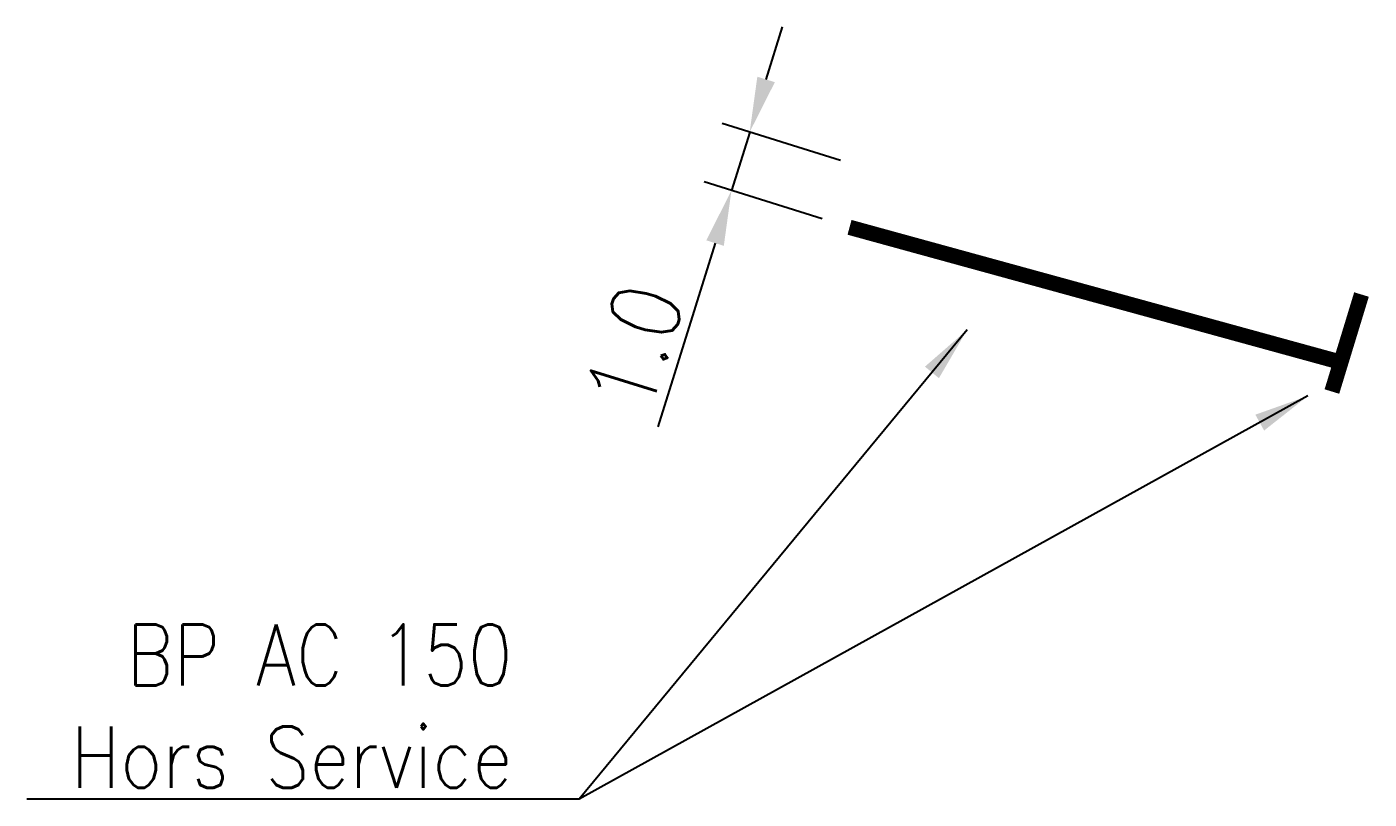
# Model space of a CAD drawing. Header units: millimetres. Extents: x 184000 to 185000, y 127000 to 128000.
# Drawn here: x 184610.73 to 184632.66, y 127833.82 to 127846.44 of the extents above; entities that cross this region are included whole.
import ezdxf

# ---------------------------------------------------------------- set-up
doc = ezdxf.new("R2010")
doc.units = ezdxf.units.MM
doc.header["$PDMODE"] = 34
doc.layers.get('DEFPOINTS').update_dxf_attribs({"linetype": 'CONTINUOUS'})
doc.layers.add('L_908', color=5, linetype='CONTINUOUS')
doc.styles.get("Standard").update_dxf_attribs({"font": 'romans.shx', "width": 0.85})
doc.linetypes.add('BP_HS', pattern='A,2,-1,["G",Standard,S=0.85,R=0,X=-0.27,Y=-0.4],-1', length=4)
doc.dimstyles.get("Standard").update_dxf_attribs({"dimtxt": 1.5, "dimasz": 1.2, "dimexe": 0.625, "dimexo": 0.625, "dimgap": 0.25, "dimtad": 1, "dimdec": 1, "dimzin": 0, "dimdsep": 46, "dimtxsty": 'Standard', "dimcen": -0.5, "dimadec": 0, "dimazin": 0, "dimtfac": 1, "dimtdec": 1, "dimtmove": 0, "dimatfit": 3, "dimfxl": 0, "dimtolj": 1, "dimtzin": 0, "dimarcsym": 0})

# ---------------------------------------------------------------- blocks, each defined once
blk = doc.blocks.new('*D62')
at = {"layer": 'DEFPOINTS', "color": 0, "linetype": 'Continuous', "transparency": 16777216}
for p in [(184622.5431260364, 127844.7208583158), (184624.472, 127844.119), (184624.1741374933, 127843.1643912178)]:
    blk.add_point(p, dxfattribs=at)
at = {"layer": 'L_908', "color": 0, "linetype": 'Continuous', "lineweight": -2, "transparency": 16777216}
for p, q in [((184622.8112022924, 127845.5800062198), (184623.0792785485, 127846.4391541238)), ((184624.0245271333, 127844.25862305), (184622.0956531698, 127844.8604813658)), ((184622.5431260364, 127844.7208583158), (184622.2452635297, 127843.7662495335)), ((184623.7266646267, 127843.3040142678), (184621.7977906631, 127843.9058725836)), ((184621.9771872737, 127842.9071016296), (184621.0413139156, 127839.907754929))]:
    blk.add_line(p, q, dxfattribs=at)
at = {"layer": 'L_908', "color": 0, "linetype": 'Continuous', "transparency": 16777216}
for points in [[(184622.6680109751, 127845.6246855958), (184622.9543936098, 127845.5353268438), (184622.5431260364, 127844.7208583158)], [(184621.8339959564, 127842.9517810056), (184622.120378591, 127842.8624222536), (184622.2452635297, 127843.7662495335)]]:
    blk.add_solid(points, dxfattribs=at)
at = {"layer": 'L_908', "color": 0, "linetype": 'Continuous', "transparency": 16777216, "insert": (184620.6592558799, 127841.2012512073), "char_height": 1.125, "attachment_point": 5, "rotation": 72.67073453863661}
blk.add_mtext('\\A1;1.0', dxfattribs=at)

msp = doc.modelspace()

# ---------------------------------------------------------------- linework, layer by layer
at = {"layer": 'L_908', "linetype": 'BP_HS', "const_width": 0.25, "flags": 128}
for points in [[(184632.2003317278, 127840.9603684695), (184624.1741374933, 127843.1643912178)], [(184632.5379847025, 127842.0669017474), (184632.2003317278, 127840.9603684695), (184632.0544020932, 127840.4821378329)]]:
    msp.add_lwpolyline(points, dxfattribs=at)

# ---------------------------------------------------------------- texts
at = {"layer": 'L_908', "linetype": 'Continuous', "insert": (184618.667747943, 127835.3447985683), "char_height": 1, "attachment_point": 6}
msp.add_mtext('BP AC 150\\PHors Service', dxfattribs=at)

# ---------------------------------------------------------------- dimensions: what is measured, and where the dimension line sits
at = {"layer": 'L_908', "linetype": 'Continuous'}
dim = msp.add_linear_dim(base=(184622.5431260364, 127844.7208583158), p1=(184624.1741374933, 127843.1643912178), p2=(184624.472, 127844.119), angle=252.6707345386366, dimstyle='Standard', override={"dimscale": 0.75}, dxfattribs=at)
dim.commit()
dim.dimension.update_dxf_attribs({"geometry": '*D62', "text_midpoint": (184621.3752124666, 127840.9778543273), "dimtype": 160})

# ---------------------------------------------------------------- leaders
at = {"layer": 'L_908', "linetype": 'Continuous', "annotation_type": 0, "has_hookline": 1, "hookline_direction": 1, "text_width": 7.93333333333333, "horizontal_direction": (1, -1.308531733489049e-12, 0)}
msp.add_leader([(184626.0940775767, 127841.4883288694), (184619.755247943, 127833.823965235), (184618.855247943, 127833.823965235)], dimstyle='Standard', override={"dimscale": 0.75}, dxfattribs=at)
at = {"layer": 'L_908', "linetype": 'Continuous'}
msp.add_leader([(184631.663224892, 127840.4102935211), (184619.755247943, 127833.823965235)], dimstyle='Standard', override={"dimscale": 0.75}, dxfattribs=at)

doc.saveas('drawing.dxf')
